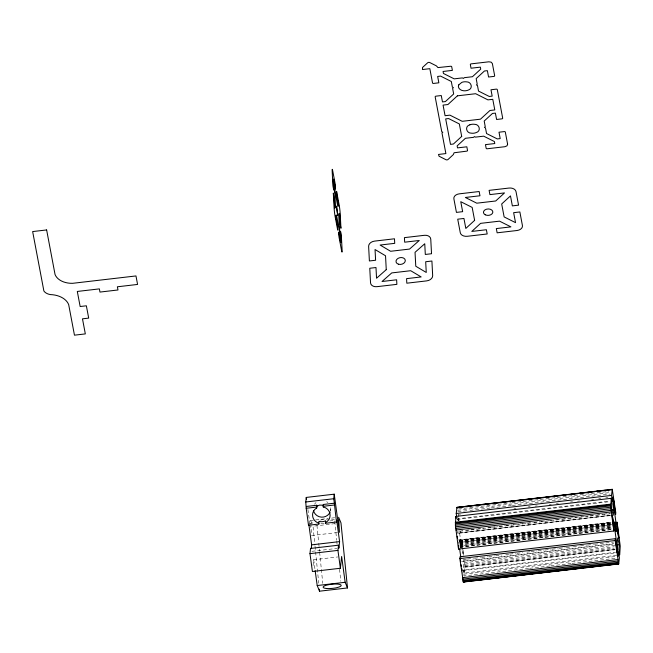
<?xml version="1.0" encoding="UTF-8"?>
<svg xmlns="http://www.w3.org/2000/svg" width="653" height="653" viewBox="0 0 653 653"><rect width="100%" height="100%" fill="white"/><g stroke="black" fill="none" stroke-linecap="round" stroke-linejoin="round"><path stroke-width="0.49" stroke-dasharray="3.27 2.45" d="M460.324 548.136L459.59 540.055L610.988 522.555M616.677 555.303L464.373 573.04L465.018 566.526L464.373 559.425L466.389 559.188M313.048 565.629L313.677 559.752L337.642 556.96M330.581 510.973L330.565 506.965M610.22 515.625L457.908 533.362L458.112 531.509M610.563 515.168L460.267 532.66L460.463 530.84L462.479 530.603M463.344 555.189L461.769 540.366L463.001 549.393M462.879 573.424L463.246 569.996L615.55 552.267M464.373 573.04L463.557 567.082L464.014 562.796L463.075 558.96M311.318 532.546L310.689 520.523L314.681 520.057M315.677 519.943L327.659 518.547M331.659 518.082L334.654 517.739M309.644 523.314L315.301 522.661M329.7 520.98L334.679 520.4M458.43 508.932L510.883 502.826M511.895 502.712L608.727 491.44M334.989 523.633L313.016 526.187L314.917 545.19M457.639 510.303L610.955 492.46M457.859 511.789L468.952 510.491M469.964 510.377L490.134 508.026M491.146 507.912L511.315 505.561M512.327 505.446L610.163 494.052M458.504 515.037L460.52 514.809M513.984 508.581L516.001 508.344M528.106 506.94L530.122 506.704M535.166 506.116L537.182 505.879M549.287 504.475L551.303 504.238M556.348 503.651L558.364 503.414M570.469 502.01L572.485 501.773M577.53 501.186L579.546 500.949M591.651 499.537L593.667 499.308M598.711 498.721L600.727 498.484M605.772 497.896L607.788 497.659M311.473 535.55L337.438 532.53M458.512 520.612L458.357 518.67L609.657 501.055M457.043 519.445L609.347 501.708M466.511 530.138L469.54 529.787M470.552 529.665L476.6 528.963M477.612 528.84L483.661 528.138M487.693 527.673L490.721 527.314M491.733 527.2L497.782 526.498M498.794 526.375L504.842 525.673M505.855 525.559L511.903 524.849M512.915 524.734L518.964 524.033M519.976 523.91L526.024 523.208M527.036 523.094L533.085 522.384M534.097 522.269L540.145 521.567M541.157 521.445L547.206 520.743M548.218 520.621L554.266 519.919M555.279 519.804L561.327 519.094M562.339 518.98L568.388 518.278M569.4 518.155L588.565 515.927M589.577 515.813L595.626 515.103M596.638 514.988L602.686 514.286M603.699 514.164L609.747 513.462M610.661 513.699L459.361 531.313L461.842 549.475M457.81 533.142L610.122 515.413M311.938 551.312L336.899 548.406M458.439 539.974L611.755 522.122M459.532 540.251L611.845 522.522M459.59 540.055L459.81 540.594L611.118 522.98M459.516 540.757L611.828 523.029M459.81 540.594L459.965 541.304L611.265 523.69M459.541 541.541L611.853 523.804M459.965 541.304L460.128 542.243L611.428 524.628M461.573 542.194L611.861 524.694M459.606 542.529L610.906 524.914M460.128 542.243L460.292 543.353L612.596 525.624M459.712 543.671L612.024 525.943M460.292 543.353L460.438 544.553L611.739 526.938M459.843 544.888L612.155 527.159M460.74 547.908L460.577 545.769L611.877 528.155M459.998 546.088L612.31 528.359M459.72 547.132L612.032 529.403M460.161 547.198L612.473 529.469M467.401 559.074L473.449 558.364M474.462 558.25L480.51 557.548M481.522 557.425L487.571 556.723M488.583 556.601L494.631 555.899M495.643 555.785L501.692 555.074M505.724 554.609L508.752 554.258M509.764 554.136L515.813 553.434M516.825 553.32L522.873 552.609M526.906 552.144L529.934 551.793M530.946 551.671L536.995 550.969M538.007 550.854L544.055 550.144M545.067 550.03L551.116 549.328M552.128 549.206L558.176 548.504M559.188 548.381L565.237 547.679M566.249 547.565L572.297 546.855M573.31 546.741L579.358 546.039M580.37 545.916L586.418 545.214M587.431 545.1L593.479 544.39M594.491 544.275L613.657 542.047M464.577 561.025L613.861 543.647M461.777 561.645L615.102 543.794M464.014 562.796L615.044 545.149M464.887 564.168L614.171 546.79M464.977 565.49L614.261 548.112M465.018 566.526L614.302 549.149M463.557 567.082L615.869 549.353M464.993 567.204L615.281 549.704M462.936 570.657L615.248 552.928M463.793 574.167L616.106 556.438M528.612 568.437L464.054 575.954L463.246 569.996M529.624 568.322L549.793 565.971M550.805 565.857L570.975 563.506M571.987 563.392L616.367 558.225M310.689 520.523L312.354 524.571M457.443 531.444L457.908 533.362M462.079 550.43L463.483 556.185M458.128 513.789L458.545 516.801M458.684 517.805L459.092 520.808M463.14 550.397L463.826 555.409M458.357 518.67L458.626 520.67M459.998 530.669L460.267 532.66M458.716 541.99L458.994 544.006M307.906 509.471L310.379 527.526M313.677 559.752L315.032 569.669M460.438 544.553L460.577 545.769M334.76 521.249L336.67 540.251M336.768 541.247L337.07 544.251M339.576 569.253L340.776 581.252M316.942 525.347L318.648 542.349M318.746 543.345L319.546 551.344M319.652 552.348L322.753 583.349M315.024 546.194L318.729 583.194M457.655 517.103L457.965 520.996M324.125 523.526A9.093 2.106 -5.7 0 1 319.872 523.469M320.427 520.066A9.093 2.106 -5.7 0 1 329.439 519.013M331.43 519.119A9.093 2.106 -5.7 0 1 334.663 520.245M314.583 504.222A8.775 8.391 6.1 0 1 316.044 502.541M326.68 501.684A8.775 8.391 6.1 0 1 327.896 502.581M330.777 509.144A8.775 8.391 6.1 0 1 330.589 510.597"/><path stroke-width="0.98" d="M615.085 522.522L617.101 522.286L620.228 546.088L619.705 554.952L618.889 549.002L619.346 544.716L617.705 537.999L617.118 543.557L618.122 556.201L618.579 551.916L619.395 557.874L618.693 563.972L463.361 582.06L459.818 558.601L460.014 556.78L615.355 538.692L617.265 552.691L616.261 540.047L613.771 521.886L612.139 515.176L613.853 530.995L458.52 549.075L455.394 525.273L455.916 516.409L611.249 498.321L612.065 504.279L611.608 508.565L613.249 515.274L613.844 509.715L612.832 497.072L612.375 501.357L611.559 495.407L612.261 489.301L456.929 507.381L456.227 513.487L456.635 516.466M613.853 530.995L610.726 507.193L611.249 498.321M347.494 587.945L345.159 582.28L341.633 556.495L340.376 568.257L312.42 571.514L309.979 553.646L310.534 548.447L338.491 545.198L338.899 548.169L339.601 541.606L336.67 520.172L336.475 521.992L325.521 523.265L325.627 520.776A8.775 8.391 6.1 0 1 318.942 521.314L318.868 524.041L308.51 525.249L306.192 508.279L305.775 501.986L306.257 497.431L334.222 494.174L339.438 532.301L338.646 517.274L340.98 522.931L347.494 587.945L319.529 591.194L317.203 585.537L315.162 570.657M311.236 548.61L311.636 544.863L308.836 524.4M318.868 524.041L318.746 523.135A8.775 8.391 6.1 0 1 312.779 516.931L312.567 514.744A8.775 8.391 6.1 0 1 315.366 508.924L316.681 508.042L316.746 505.251L306.388 506.45M316.681 508.042L316.746 505.251M325.521 523.265L325.431 522.596A8.775 8.391 6.1 0 0 330.1 515.527L329.887 513.34A8.775 8.391 6.1 0 0 323.921 507.136L323.3 507.03L323.398 504.475L334.344 503.202L333.732 498.729L334.222 494.174M323.3 507.03L323.398 504.475M336.475 521.992L334.344 503.202M340.376 568.257L337.936 550.389L338.491 545.198M458.52 549.075L458.439 545.255M618.693 563.972L615.159 540.521L615.355 538.692M617.101 522.286L618.824 538.105L617.183 531.387L614.702 513.225L613.689 500.59L615.608 514.58L615.795 512.76L612.261 489.301M463.361 582.06L465.45 581.554M316.876 506.222L319.57 505.104L323.496 505.202M469.842 124.837C464.471 126.176 466.275 133.392 471.417 133.179A6.595 4.522 -3 0 0 476.045 132.632C481.408 131.302 479.604 124.086 474.47 124.299A6.595 4.522 -3 0 0 469.834 124.821M305.775 501.986L333.732 498.729M306.192 508.279L316.55 507.071M323.202 506.295L334.148 505.022M456.929 507.381L543.802 497.439M545.818 497.202L554.895 496.149M556.911 495.913L565.988 494.86M568.012 494.623L577.089 493.562M579.105 493.333L594.238 491.57M596.254 491.334L605.331 490.281M607.347 490.044L611.379 489.57M456.847 507.65L612.188 489.57M456.227 513.487L611.559 495.407M455.296 522.245L610.628 504.157M455.272 522.914L610.604 504.834M455.304 523.951L610.645 505.871M455.394 525.273L610.726 507.193M455.533 526.8L610.865 508.711M311.636 544.863L339.601 541.606M611.82 509.952L613.844 509.715M455.712 528.416L611.045 510.336M455.916 530.024L611.249 511.936M309.979 553.646L337.936 550.389M459.818 558.601L615.159 540.521M616.326 545.067L619.346 544.716M317.203 585.537L345.159 582.28M462.43 577.66L617.762 559.572M462.642 579.138L617.983 561.049M462.863 580.395L618.195 562.306M463.059 581.333L618.399 563.253M467.475 581.317L471.507 580.852M473.523 580.615L482.6 579.562M484.616 579.325L493.692 578.264M495.717 578.036L499.749 577.562M501.765 577.325L504.793 576.974M506.81 576.738L510.842 576.273M512.858 576.036L521.943 574.975M523.959 574.746L533.036 573.685M535.052 573.448L539.084 572.983M541.1 572.746L544.129 572.395M546.145 572.159L550.185 571.693M552.201 571.457L555.23 571.106M557.246 570.869L561.278 570.395M563.294 570.167L567.326 569.694M569.351 569.457L572.371 569.106M574.387 568.869L578.427 568.404M580.444 568.167L583.472 567.816M585.488 567.579L589.52 567.114M591.536 566.877L594.565 566.526M597.593 566.175L600.613 565.816M602.637 565.588L606.67 565.114M608.686 564.878L611.714 564.527M613.73 564.29L617.762 563.825M463.23 581.905L618.562 563.817M457.051 507.536L457.222 508.107M455.916 516.409L456.186 518.392M459.679 549.051L460.781 557.123M457.206 536.26L457.484 538.26M460.43 559.776L460.7 561.776M461.108 564.78L461.385 566.771M461.655 568.771L461.932 570.771L461.777 568.828M306.257 497.431L306.535 499.439M319.333 589.194L319.529 591.194M330.14 511.993A8.775 8.391 6.1 0 1 313.456 510.548M336.524 206.234L337.691 215.368L336.524 206.234M614.865 522.171L616.032 531.305L614.865 522.171M507.618 144.223L506.989 145.831L504.916 146.705L487.203 148.77A0.939 0.645 -3 0 1 486.15 148.239L485.473 144.631L494.786 143.546L494.411 141.554L483.677 136.167L475.474 137.122L474.421 136.591L473.613 137.334L465.418 138.289L457.133 145.897L457.508 147.888L466.83 146.803L467.515 150.41A0.939 0.645 -3 0 1 466.699 151.153L454.064 152.769L453.394 154.532L448.113 159.438A1.567 1.077 -3 0 1 445.917 159.699L439.053 156.206L438.506 154.443L445.885 153.577L441.991 132.992L442.807 132.249L441.755 131.718L435.176 96.905A0.939 0.645 -3 0 1 435.984 96.162L441.265 95.542L442.473 101.917L445.387 101.574L453.672 93.967L452.611 88.367L453.419 87.624L452.366 87.094L451.313 81.494L440.571 76.099L437.657 76.442L438.857 82.809L433.576 83.429A0.939 0.645 -3 0 1 432.523 82.898L429.837 68.679L422.458 69.536L422.532 67.471L427.609 62.819A1.567 1.077 -3 0 1 429.805 62.557L436.384 65.863L437.967 67.585L450.652 66.255A0.939 0.645 -3 0 1 451.705 66.777L452.39 70.385L443.069 71.471L443.444 73.471L454.178 78.858L462.381 77.903L463.434 78.433L464.242 77.683L472.445 76.728L480.722 69.128L480.347 67.137L471.025 68.222L470.348 64.606A0.939 0.645 -3 0 1 471.156 63.863L488.868 61.806L491.178 62.166L492.37 63.561L494.656 75.666A0.939 0.645 -3 0 1 493.848 76.409L488.566 77.021L487.367 70.655L484.444 70.997L476.168 78.597L477.221 84.204L476.412 84.947L477.465 85.478L478.518 91.077L489.26 96.464L492.174 96.13L490.974 89.763L496.256 89.143A0.939 0.645 -3 0 1 497.308 89.673L502.679 118.12A0.939 0.645 -3 0 1 501.871 118.862L496.59 119.475L495.39 113.108L492.468 113.451L484.191 121.05L485.244 126.658L484.436 127.4L485.489 127.931L486.542 133.53L497.284 138.918L500.198 138.583L498.998 132.208L504.279 131.596A0.939 0.645 -3 0 1 505.332 132.126L507.618 144.223M458.749 84.882C457.19 87.902 460.61 90.555 463.393 90.726A6.595 4.522 -3 0 0 468.021 90.187C473.384 88.849 471.58 81.633 466.446 81.845A6.595 4.522 -3 0 0 461.81 82.384L458.749 84.882M457.394 95.836L447.917 104.537L443.069 105.1L445.077 115.712L449.925 115.148L462.202 121.311L480.469 119.181L489.938 110.488L494.786 109.924L492.778 99.313L487.93 99.876L475.653 93.714L457.394 95.836M461.695 136.42L453.411 144.027L450.497 144.37L445.681 118.895L448.595 118.552L459.337 123.948L461.695 136.42M474.617 220.363L465.826 228.436L463.94 218.461L457.72 219.188L460.292 232.77A6.269 4.302 -3 0 0 467.303 236.288L487.187 233.978L486.387 229.734L471.784 231.431L480.575 223.359L499.529 221.155L510.932 226.877L496.329 228.574L497.129 232.819L517.013 230.509A6.269 4.302 -3 0 0 522.424 225.538L519.861 211.956L513.642 212.674L515.527 222.649L504.132 216.927L501.684 203.981L510.475 195.908L512.36 205.883L518.572 205.156L516.009 191.574A6.269 4.302 -3 0 0 508.989 188.056L489.105 190.366L489.913 194.61L504.508 192.913L495.717 200.985L476.772 203.189L465.369 197.467L479.971 195.769L479.163 191.525L459.279 193.843A6.269 4.302 -3 0 0 453.876 198.806L456.439 212.396L462.65 211.67L460.765 201.695L472.168 207.417L474.617 220.363M386.258 269.656L376.544 278.243L375.989 267.534L369.769 268.252L370.537 282.839A6.269 4.547 -10.7 0 0 376.985 286.667L396.869 284.357L396.632 279.794L382.029 281.5L391.743 272.921L410.688 270.709L421.177 276.937L406.574 278.643L406.811 283.198L426.695 280.88A6.269 4.547 -10.7 0 0 432.67 275.607L431.911 261.02L425.691 261.747L426.254 272.456L415.773 266.228L415.039 252.327L424.752 243.749L425.307 254.458L431.527 253.731L430.76 239.153A6.269 4.547 -10.7 0 0 424.311 235.317L404.427 237.635L404.664 242.19L419.267 240.492L409.553 249.071L390.608 251.274L380.119 245.046L394.722 243.349L394.485 238.786L374.602 241.104A6.269 4.547 -10.7 0 0 368.627 246.385L369.394 260.963L375.606 260.245L375.042 249.536L385.531 255.764L386.258 269.656M335.593 207.564L334.679 208.07L334.116 197.361L333.316 193.117L334.083 207.703A6.269 0.424 83.4 0 0 335.12 216.502L337.691 230.085L337.446 225.53L335.56 215.555L336.483 215.049L338.923 227.995L340.621 242.296L338.736 232.321L338.972 236.876L341.543 250.466A6.269 0.424 83.4 0 0 342.107 250.148L341.339 235.57L340.539 231.325L341.095 242.034L339.405 227.734L338.678 213.833L339.593 213.327L340.156 224.036L340.956 228.281L340.197 213.702A6.269 0.424 83.4 0 0 339.152 204.895L336.581 191.313L336.826 195.867L338.711 205.842L337.797 206.348L335.348 193.402L333.65 179.102L335.536 189.076L335.299 184.521L332.736 170.939A6.269 0.424 83.4 0 0 332.173 171.249L332.932 185.827L333.732 190.072L333.177 179.363L334.867 193.672L335.593 207.564M46.632 229.946L32.65 231.57L43.882 291.001A10.13 6.946 -3 0 0 50.412 294.585A20.806 14.268 -3 0 1 68.679 304.608L74.458 335.169L85.331 333.903L82.482 318.835L88.694 318.109L86.367 305.8L80.156 306.518L77.307 291.45L99.362 288.887L99.966 292.071L117.989 289.973L117.385 286.789L137.579 284.439L135.971 275.941L72.597 283.32A18.211 12.489 -3 0 1 55.056 274.521L46.632 229.946M485.277 214.804A4.702 3.224 -3 0 0 492.803 212.47A4.702 3.224 -3 0 0 486.363 209.238A4.702 3.224 -3 0 0 485.277 214.804M398.477 264.22A4.702 3.404 -10.7 0 0 405.309 260.449A4.702 3.404 -10.7 0 0 398.167 258.302A4.702 3.404 -10.7 0 0 398.477 264.22M326.386 588.475A9.093 2.106 -5.7 0 0 341.086 585.814A9.093 2.106 -5.7 0 0 329.03 584.615A9.093 2.106 -5.7 0 0 326.386 588.475"/></g></svg>
